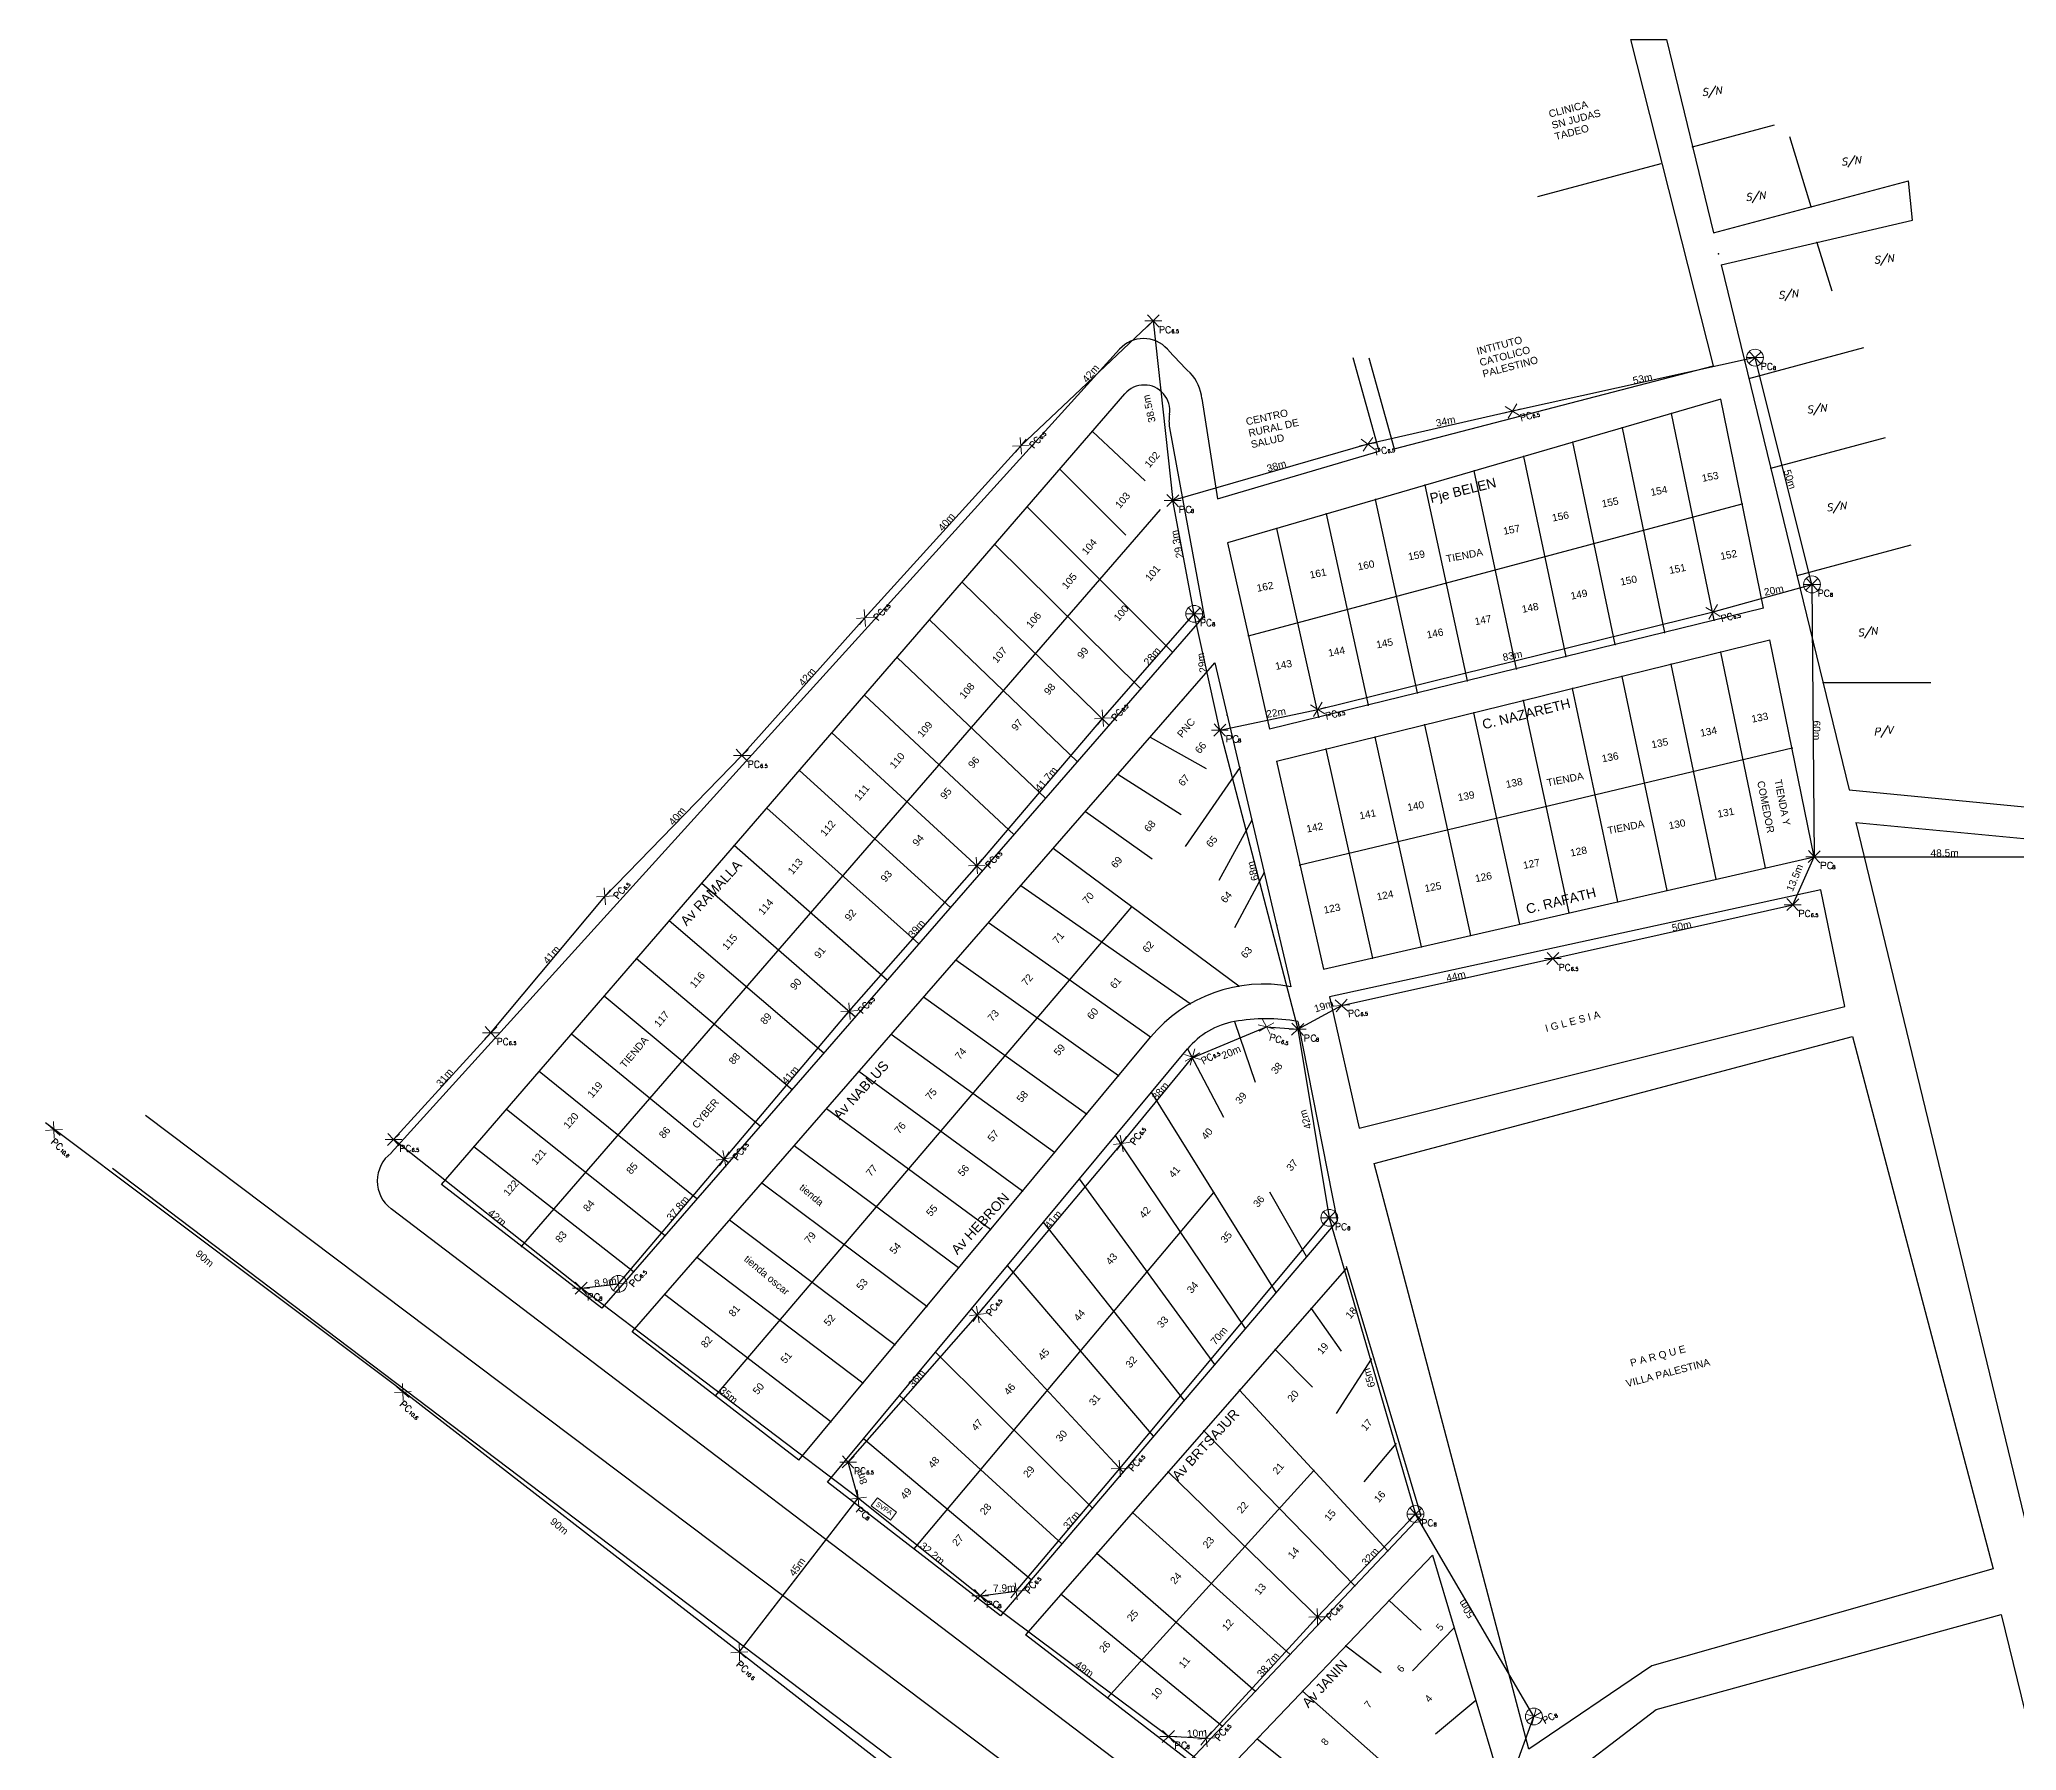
# Model space of a CAD drawing. Header units: millimetres. Extents: x 1987 to 2854, y 2008 to 2698.
# Drawn here: x 1987.1 to 2394.8, y 2289.3 to 2642.1 of the extents above; entities that cross this region are included whole.
import ezdxf
from ezdxf.enums import TextEntityAlignment as Align

# ---------------------------------------------------------------- set-up
doc = ezdxf.new("R2010")
doc.units = ezdxf.units.MM
doc.header["$PDSIZE"] = 1
for name, color, linetype, lineweight in [('_ADDRESSDIBUJO', 7, 'Continuous', 0), ('_POLEPED', 7, 'Continuous', 0), ('_STRANDDISTANCE', 3, 'Continuous', 0), ('_STREET', 5, 'Continuous', 0)]:
    doc.layers.add(name, color=color, linetype=linetype, lineweight=lineweight)
doc.layers.add('_LOTLINE', color=252, linetype='Continuous')
doc.layers.add('_STRAND', color=3, linetype='Continuous')
doc.styles.add('Address', font='ITALICS.shx', dxfattribs={"height": 1.5})
doc.styles.add('ROMANS', font='romans.shx', dxfattribs={"height": 0.2})
doc.styles.get("Standard").update_dxf_attribs({"font": 'arial.ttf'})
doc.styles.add('StrandDistance0', font='ENGINEERING.shx', dxfattribs={"height": 1.5})
doc.styles.add('Style-romans', font='romans.shx')

# ---------------------------------------------------------------- blocks, each defined once
blk = doc.blocks.new('*U38')
at = {"layer": '_POLEPED', "linetype": 'Continuous'}
blk.add_line((206328.6, 1519837.21), (206328.59, 1519835.82), dxfattribs=at)
at = {"layer": '_POLEPED', "linetype": 'Continuous', "flags": 128}
blk.add_lwpolyline([(206328.6, 1519837.21), (206329.19, 1519837.21), (206329.39, 1519837.14), (206329.46, 1519837.07), (206329.52, 1519836.94), (206329.52, 1519836.74), (206329.46, 1519836.61), (206329.39, 1519836.54), (206329.19, 1519836.48), (206328.59, 1519836.48)], dxfattribs=at)
blk = doc.blocks.new('PC8_E')
at = {"layer": '_POLEPED', "color": 1}
for p, q in [((-1.74, 0), (0, 0)), ((-1.24, -1.22), (0, 0)), ((-1.19, 1.27), (0, 0)), ((0, 0), (1.24, 1.22)), ((0, 0), (1.74, 0)), ((0, 0), (1.19, -1.27))]:
    blk.add_line(p, q, dxfattribs=at)
at = {"layer": '_POLEPED', "linetype": 'Continuous', "flags": 128}
for points in [[(3.77, -1.47), (3.71, -1.34), (3.57, -1.2), (3.44, -1.13), (3.18, -1.13), (3.04, -1.2), (2.91, -1.33), (2.84, -1.46), (2.78, -1.66), (2.77, -1.99), (2.84, -2.19), (2.9, -2.32), (3.04, -2.46), (3.17, -2.52), (3.43, -2.53), (3.57, -2.46), (3.7, -2.33), (3.77, -2.2)], [(4, -1.78), (3.9, -1.81), (3.86, -1.88), (3.86, -1.95), (3.9, -2.02), (3.97, -2.06), (4.11, -2.09), (4.21, -2.13), (4.28, -2.2), (4.31, -2.27), (4.31, -2.37), (4.28, -2.44), (4.24, -2.48), (4.14, -2.51), (4, -2.51), (3.89, -2.47), (3.86, -2.44), (3.82, -2.37), (3.83, -2.26), (3.86, -2.19), (3.93, -2.13), (4.04, -2.09), (4.18, -2.06), (4.25, -2.02), (4.28, -1.95), (4.28, -1.88), (4.25, -1.81), (4.14, -1.78), (4, -1.78)]]:
    blk.add_lwpolyline(points, dxfattribs=at)
at = {"layer": '_POLEPED', "linetype": 'Continuous'}
blk.add_blockref('*U38', (-206327.14, -1519838.33), dxfattribs=at)
blk = doc.blocks.new('PC6.5')
at = {"layer": '_POLEPED', "color": 1}
for p, q in [((-1.74, 0), (0, 0)), ((-1.24, -1.22), (0, 0)), ((-1.19, 1.27), (0, 0)), ((0, 0), (1.24, 1.22)), ((0, 0), (1.74, 0)), ((0, 0), (1.19, -1.27))]:
    blk.add_line(p, q, dxfattribs=at)
at = {"layer": '_POLEPED', "linetype": 'Continuous', "attachment_point": 7, "rotation": 359.6478, "line_spacing_factor": 0.72, "style": 'StrandDistance0'}
for s, insert, char_height in [('\\Fromans;PC', (1.18, -2.51), 1.3914), ('\\Fromans;6.5', (3.72, -2.51), 0.7317)]:
    blk.add_mtext(s, dxfattribs=dict(at, insert=insert, char_height=char_height))
blk = doc.blocks.new('PC6.5N')
at = {"layer": '_POLEPED', "color": 1, "linetype": 'Continuous', "lineweight": 0}
for p, q in [((-1.67, -0.09), (1.8, 0.11)), ((-1.2, 1.21), (1.32, -1.19)), ((1.24, 1.29), (-1.11, -1.28))]:
    blk.add_line(p, q, dxfattribs=at)
at = {"layer": '_POLEPED', "color": 254, "linetype": 'Continuous', "lineweight": 0}
blk.add_line((1.72, -1.45), (1.72, -2.84), dxfattribs=at)
at = {"layer": '_POLEPED', "color": 254, "linetype": 'Continuous', "lineweight": 0, "flags": 128}
for points in [[(1.72, -1.45), (2.32, -1.45), (2.52, -1.52), (2.58, -1.58), (2.65, -1.71), (2.65, -1.91), (2.58, -2.05), (2.52, -2.11), (2.32, -2.18), (1.72, -2.18)], [(4.04, -1.78), (3.97, -1.65), (3.84, -1.52), (3.71, -1.45), (3.45, -1.45), (3.31, -1.52), (3.18, -1.65), (3.11, -1.78), (3.05, -1.98), (3.05, -2.31), (3.11, -2.51), (3.18, -2.64), (3.31, -2.77), (3.45, -2.84), (3.71, -2.84), (3.84, -2.77), (3.97, -2.64), (4.04, -2.51)], [(4.59, -2.29), (4.55, -2.22), (4.45, -2.19), (4.38, -2.19), (4.28, -2.22), (4.21, -2.33), (4.17, -2.5), (4.17, -2.68), (4.21, -2.82), (4.28, -2.88), (4.38, -2.92), (4.41, -2.92), (4.52, -2.88), (4.59, -2.82), (4.62, -2.71), (4.62, -2.68), (4.59, -2.57), (4.52, -2.5), (4.41, -2.47), (4.38, -2.47), (4.28, -2.5), (4.21, -2.57), (4.17, -2.68)], [(4.9, -2.85), (4.87, -2.88), (4.9, -2.92), (4.94, -2.88), (4.9, -2.85)], [(5.6, -2.19), (5.25, -2.19), (5.21, -2.5), (5.25, -2.47), (5.35, -2.43), (5.46, -2.43), (5.56, -2.47), (5.63, -2.54), (5.67, -2.64), (5.67, -2.71), (5.63, -2.82), (5.56, -2.88), (5.46, -2.92), (5.35, -2.92), (5.25, -2.88), (5.21, -2.85), (5.18, -2.78)]]:
    blk.add_lwpolyline(points, dxfattribs=at)
at = {"layer": '_POLEPED', "color": 1, "linetype": 'Continuous', "lineweight": 0}
blk.add_circle((0.06, 0.01), 1.74, dxfattribs=at)
blk = doc.blocks.new('PC8_N')
at = {"layer": '_POLEPED', "color": 1}
for p, q in [((-1.24, -1.22), (1.24, 1.22)), ((-1.19, 1.27), (1.19, -1.27)), ((-1.74, 0), (1.74, 0))]:
    blk.add_line(p, q, dxfattribs=at)
blk.add_circle((0, 0), 1.74, dxfattribs=at)
at = {"layer": '_POLEPED', "linetype": 'Continuous', "style": 'ROMANS'}
for s, height, p in [('PC', 1.391, (1.18, -2.51)), ('8', 0.732, (3.72, -2.51))]:
    blk.add_text(s, height=height, rotation=359.6478, dxfattribs=at).set_placement(p)
blk = doc.blocks.new('PC10.6')
at = {"layer": '_POLEPED', "color": 1}
for p, q in [((-1.74, 0), (0, 0)), ((-1.19, 1.26), (0, 0)), ((0, 0), (1.24, 1.22)), ((0, 0), (1.74, 0)), ((0, 0), (1.19, -1.26)), ((-1.24, -1.22), (0, 0))]:
    blk.add_line(p, q, dxfattribs=at)
at = {"layer": '_POLEPED', "linetype": 'Continuous'}
for s, height, style, p in [('PC', 1.391, 'ROMANS', (1.19, -2.51)), ('10.6', 0.732, 'Style-romans', (3.73, -2.5))]:
    blk.add_text(s, height=height, rotation=359.8092, dxfattribs=dict(at, style=style)).set_placement(p)

msp = doc.modelspace()

# ---------------------------------------------------------------- linework, layer by layer
at = {"layer": '_LOTLINE'}
for p, q in [((2332.3, 2574.82), (2315.24, 2642.08)), ((2315.24, 2642.08), (2322.56, 2642.08)), ((2322.56, 2642.08), (2332.28, 2602.2)), ((2327.95, 2619.98), (2344.86, 2624.51)), ((2352.39, 2607.58), (2348.04, 2621.99)), ((2321.39, 2616.44), (2296.02, 2609.64)), ((2332.28, 2602.2), (2372.5, 2612.97)), ((2373.35, 2604.85), (2372.5, 2612.97)), ((2333.89, 2595.6), (2373.35, 2604.85)), ((2353.62, 2600.23), (2356.71, 2590.25)), ((2333.89, 2595.6), (2360.28, 2487.36)), ((2059.59, 2412.47), (2209.82, 2578.25)), ((2339.6, 2572.21), (2363.29, 2578.56)), ((2263.34, 2557.18), (2257.95, 2576.46)), ((2261.21, 2576.46), (2266.44, 2557.67)), ((2266.44, 2557.67), (2332.3, 2574.82)), ((2069.94, 2405.97), (2210.9, 2569.01)), ((2226.77, 2568.04), (2230.02, 2547.36)), ((2333.8, 2567.9), (2232.05, 2538.32)), ((2332.4, 2522.32), (2323.63, 2564.94)), ((2342.59, 2524.82), (2333.8, 2567.9)), ((2204.19, 2561.25), (2215.07, 2551.09)), ((2220.1, 2561.99), (2222.86, 2547)), ((2313.45, 2561.99), (2322.21, 2519.83)), ((2230.02, 2547.36), (2263.34, 2557.18)), ((2312.02, 2517.33), (2303.28, 2559.03)), ((2344.12, 2553.67), (2367.74, 2560)), ((2197.48, 2553.49), (2211.07, 2539.9)), ((2291.65, 2512.34), (2282.93, 2553.11)), ((2293.1, 2556.07), (2301.84, 2514.83)), ((2272.75, 2550.16), (2281.46, 2509.84)), ((2190.77, 2545.72), (2220.69, 2515.73)), ((2205.73, 2530.73), (2218.26, 2545.17)), ((2222.86, 2547), (2227.31, 2522.79)), ((2236.37, 2519.09), (2338.2, 2546.36)), ((2252.4, 2544.24), (2261.08, 2504.85)), ((2271.27, 2507.35), (2262.57, 2547.2)), ((2250.89, 2502.35), (2242.22, 2541.28)), ((2214.16, 2508.21), (2184.05, 2537.96)), ((2232.05, 2538.32), (2240.7, 2499.86)), ((2349.51, 2531.57), (2373.03, 2537.87)), ((2086.49, 2393.21), (2205.73, 2530.73)), ((2177.34, 2530.19), (2207.62, 2500.7)), ((2342.59, 2524.82), (2240.7, 2499.86)), ((2227.23, 2523.25), (2103.04, 2380.45)), ((2201.08, 2493.18), (2170.63, 2522.43)), ((2242.19, 2493.24), (2343.93, 2518.27)), ((2333.75, 2515.76), (2342.93, 2471.25)), ((2353.05, 2473.57), (2343.93, 2518.27)), ((2109.3, 2375.62), (2229.48, 2513.56)), ((2163.92, 2514.67), (2194.55, 2485.67)), ((2229.48, 2513.56), (2244.74, 2448.65)), ((2332.8, 2468.92), (2323.58, 2513.26)), ((2312.56, 2464.28), (2303.23, 2508.26)), ((2313.41, 2510.76), (2322.68, 2466.6)), ((2354.89, 2509.46), (2377.13, 2509.46)), ((2188.01, 2478.15), (2157.2, 2506.9)), ((2292.32, 2459.63), (2282.88, 2503.25)), ((2293.06, 2505.75), (2302.44, 2461.96)), ((2150.49, 2499.14), (2181.48, 2470.64)), ((2272.71, 2500.75), (2282.2, 2457.31)), ((2216.13, 2498.24), (2227.65, 2491.77)), ((2348.49, 2495.92), (2247.01, 2471.79)), ((2252.36, 2495.74), (2261.96, 2452.67)), ((2272.08, 2454.99), (2262.54, 2498.25)), ((2174.94, 2463.12), (2143.78, 2491.37)), ((2234.57, 2491.93), (2223.3, 2475.64)), ((2242.19, 2493.24), (2251.84, 2450.35)), ((2209.45, 2490.57), (2222.49, 2482.24)), ((2360.28, 2487.36), (2437.1, 2479.86)), ((2137.07, 2483.61), (2168.4, 2455.61)), ((2202.77, 2482.91), (2216.53, 2473.11)), ((2237.11, 2481.11), (2230.25, 2468.69)), ((2361.66, 2480.61), (2437.73, 2166.44)), ((2361.66, 2480.61), (2437.21, 2473.41)), ((2161.87, 2448.09), (2130.35, 2475.85)), ((2234.42, 2446.85), (2196.1, 2475.25)), ((2251.84, 2450.35), (2353.05, 2473.57)), ((2123.64, 2468.08), (2155.33, 2440.57)), ((2224.35, 2443.23), (2189.42, 2467.58)), ((2239.65, 2470.29), (2233.52, 2458.88)), ((2354.44, 2466.74), (2253.11, 2444.67)), ((2359.34, 2442.7), (2354.44, 2466.74)), ((2199.46, 2448.13), (2212.31, 2463.23)), ((2148.8, 2433.06), (2116.93, 2460.32)), ((2216.17, 2436.34), (2182.74, 2459.92)), ((2110.21, 2452.55), (2142.26, 2425.54)), ((2209.58, 2428.41), (2176.07, 2452.26)), ((2126.48, 2362.38), (2199.46, 2448.13)), ((2244.74, 2448.65), (2245.11, 2446.76)), ((2135.72, 2418.03), (2103.5, 2444.79)), ((2202.99, 2420.48), (2169.39, 2444.59)), ((2253.11, 2444.67), (2259.21, 2417.57)), ((2259.21, 2417.57), (2359.34, 2442.7)), ((2233.49, 2439.56), (2237.78, 2427.08)), ((2246.53, 2439.6), (2254.69, 2398.5)), ((2096.79, 2437.03), (2129.19, 2410.51)), ((2143.66, 2349.13), (2216.17, 2436.34)), ((2149.59, 2344.57), (2223.82, 2433.92)), ((2196.4, 2412.56), (2162.71, 2436.93)), ((2223.82, 2433.92), (2231.26, 2419.87)), ((2262.28, 2410.3), (2360.97, 2436.47)), ((2360.97, 2436.47), (2389.93, 2326.72)), ((2122.65, 2403), (2090.08, 2429.26)), ((2189.8, 2404.63), (2156.04, 2429.27)), ((2183.21, 2396.7), (2149.36, 2421.6)), ((2242.07, 2383.69), (2216.4, 2424.99)), ((2008.94, 2420.29), (2253.13, 2236.31)), ((2083.36, 2421.5), (2116.12, 2395.48)), ((2109.58, 2387.96), (2076.65, 2413.74)), ((2176.62, 2388.77), (2142.69, 2413.94)), ((2235.76, 2376.28), (2208.98, 2416.05)), ((2294.22, 2289.52), (2262.28, 2410.3)), ((2265.52, 2209.83), (2002.1, 2409.3)), ((2103.04, 2380.45), (2069.94, 2405.97)), ((2170.03, 2380.84), (2136.01, 2406.28)), ((2229.45, 2368.88), (2201.55, 2407.12)), ((2167.43, 2330.81), (2229.23, 2404.34)), ((2248.38, 2391.09), (2240.76, 2404.41)), ((2260.95, 2247.83), (2059.59, 2400.94)), ((2163.44, 2372.92), (2129.33, 2398.61)), ((2254.69, 2398.5), (2185.28, 2317.05)), ((2223.14, 2361.47), (2194.13, 2398.18)), ((2156.85, 2364.99), (2122.66, 2390.95)), ((2216.83, 2354.07), (2186.7, 2389.25)), ((2256.54, 2389.15), (2271.92, 2337.65)), ((2256.64, 2388.8), (2190.38, 2313.11)), ((2150.25, 2357.06), (2115.98, 2383.29)), ((2210.52, 2346.67), (2179.28, 2380.31)), ((2249.28, 2380.39), (2255.5, 2371.61)), ((2143.66, 2349.13), (2109.3, 2375.62)), ((2204.21, 2339.26), (2171.86, 2371.37)), ((2241.92, 2371.98), (2249.57, 2364.19)), ((2261.67, 2369.93), (2254.45, 2358.77)), ((2197.9, 2331.86), (2164.43, 2362.44)), ((2234.56, 2363.57), (2265.1, 2330.42)), ((2191.59, 2324.45), (2157.01, 2353.5)), ((2227.2, 2355.16), (2258.29, 2323.19)), ((2266.79, 2352.48), (2260.14, 2344.67)), ((2185.28, 2317.05), (2149.59, 2344.57)), ((2249.83, 2347), (2207.3, 2300.08)), ((2219.83, 2346.75), (2251.47, 2315.96)), ((2212.47, 2338.34), (2244.95, 2309.04)), ((2224.21, 2287.04), (2271.92, 2337.65)), ((2205.11, 2329.93), (2237.84, 2301.5)), ((2274.34, 2329.55), (2229.71, 2282.8)), ((2274.34, 2329.55), (2287.77, 2284.55)), ((2389.93, 2326.72), (2319.58, 2306.69)), ((2197.75, 2321.52), (2231.02, 2294.27)), ((2265.41, 2320.2), (2272.03, 2314.08)), ((2320.49, 2297.68), (2391.6, 2317.29)), ((2391.6, 2317.29), (2429.43, 2163.24)), ((2224.21, 2287.04), (2190.38, 2313.11)), ((2278.81, 2314.55), (2270.19, 2305.66)), ((2256.48, 2310.85), (2263.76, 2305.36)), ((2319.58, 2306.69), (2294.22, 2289.52)), ((2280.01, 2272.75), (2247.56, 2301.5)), ((2283.29, 2299.55), (2274.94, 2292.65)), ((2295.62, 2278.78), (2320.49, 2297.68)), ((2231.02, 2294.27), (2231.02, 2294.27)), ((2272.25, 2264.37), (2238.14, 2291.64))]:
    msp.add_line(p, q, dxfattribs=at)
for centre, radius, start, end in [((2214.74, 2573.79), 6.64, 42.1821, 137.8179), ((2321.74, 2670.74), 137.75, 222.1821, 225.0046), ((2218.43, 2567.42), 8.36, 4.217, 45.0046), ((2214.89, 2565.57), 5.27, 40.8464, 139.1536), ((2214.89, 2565.57), 5.27, 351.4875, 40.8464), ((2229.46, 2563.39), 9.47, 171.4875, 188.5125), ((2239.51, 2416.94), 30.35, 79.3539, 140.2574), ((2236.38, 2423.49), 16.33, 100.2067, 140.2809), ((2240.13, 2402.65), 37.5, 80.1687, 100.2067), ((2063.97, 2406.7), 7.24, 127.2476, 232.7524)]:
    msp.add_arc(centre, radius, start, end, dxfattribs=at)
for p in [(2327.95, 2619.98), (2352.39, 2607.58), (2333.34, 2597.87), (2353.62, 2600.23), (2338.73, 2575.77), (2323.63, 2564.94), (2204.19, 2561.25), (2313.45, 2561.99), (2303.28, 2559.03), (2197.48, 2553.49), (2282.93, 2553.11), (2293.1, 2556.07), (2344.12, 2553.67), (2272.75, 2550.16), (2190.77, 2545.72), (2252.4, 2544.24), (2262.57, 2547.2), (2338.2, 2546.36), (2242.22, 2541.28), (2184.05, 2537.96), (2177.34, 2530.19), (2205.73, 2530.73), (2349.51, 2531.57), (2170.63, 2522.43), (2322.21, 2519.83), (2332.4, 2522.32), (2220.69, 2515.73), (2236.37, 2519.09), (2312.02, 2517.33), (2333.75, 2515.76), (2163.92, 2514.67), (2291.65, 2512.34), (2301.84, 2514.83), (2323.58, 2513.26), (2214.16, 2508.21), (2271.27, 2507.35), (2281.46, 2509.84), (2303.23, 2508.26), (2313.41, 2510.76), (2354.89, 2509.46), (2157.2, 2506.9), (2222.8, 2505.9), (2261.08, 2504.85), (2282.88, 2503.25), (2293.06, 2505.75), (2150.49, 2499.14), (2207.62, 2500.7), (2232.02, 2502.75), (2250.89, 2502.35), (2272.71, 2500.75), (2216.13, 2498.24), (2252.36, 2495.74), (2262.54, 2498.25), (2348.49, 2495.92), (2143.78, 2491.37), (2201.08, 2493.18), (2234.57, 2491.93), (2209.45, 2490.57), (2137.07, 2483.61), (2194.55, 2485.67), (2202.77, 2482.91), (2237.11, 2481.11), (2130.35, 2475.85), (2188.01, 2478.15), (2196.1, 2475.25), (2181.48, 2470.64), (2247.01, 2471.79), (2342.93, 2471.25), (2123.64, 2468.08), (2189.42, 2467.58), (2239.65, 2470.29), (2322.68, 2466.6), (2332.8, 2468.92), (2174.94, 2463.12), (2312.56, 2464.28), (2116.93, 2460.32), (2182.74, 2459.92), (2242.2, 2459.47), (2292.32, 2459.63), (2302.44, 2461.96), (2168.4, 2455.61), (2272.08, 2454.99), (2282.2, 2457.31), (2110.21, 2452.55), (2176.07, 2452.26), (2261.96, 2452.67), (2161.87, 2448.09), (2199.46, 2448.13), (2234.42, 2446.85), (2103.5, 2444.79), (2169.39, 2444.59), (2224.35, 2443.23), (2155.33, 2440.57), (2096.79, 2437.03), (2162.71, 2436.93), (2148.8, 2433.06), (2090.08, 2429.26), (2156.04, 2429.27), (2209.58, 2428.41), (2142.26, 2425.54), (2149.36, 2421.6), (2216.4, 2424.99), (2083.36, 2421.5), (2135.72, 2418.03), (2202.99, 2420.48), (2076.65, 2413.74), (2142.69, 2413.94), (2208.98, 2416.05), (2129.19, 2410.51), (2196.4, 2412.56), (2136.01, 2406.28), (2201.55, 2407.12), (2122.65, 2403), (2189.8, 2404.63), (2229.23, 2404.34), (2129.33, 2398.61), (2194.13, 2398.18), (2086.49, 2393.21), (2116.12, 2395.48), (2183.21, 2396.7), (2122.66, 2390.95), (2186.7, 2389.25), (2248.38, 2391.09), (2109.58, 2387.96), (2176.62, 2388.77), (2115.98, 2383.29), (2170.03, 2380.84), (2242.07, 2383.69), (2179.28, 2380.31), (2249.28, 2380.39), (2163.44, 2372.92), (2235.76, 2376.28), (2171.86, 2371.37), (2229.45, 2368.88), (2241.92, 2371.98), (2261.67, 2369.93), (2156.85, 2364.99), (2126.48, 2362.38), (2164.43, 2362.44), (2223.14, 2361.47), (2234.56, 2363.57), (2150.25, 2357.06), (2157.01, 2353.5), (2216.83, 2354.07), (2227.2, 2355.16), (2266.79, 2352.48), (2210.52, 2346.67), (2219.83, 2346.75), (2249.83, 2347), (2204.21, 2339.26), (2212.47, 2338.34), (2167.43, 2330.81), (2197.9, 2331.86), (2205.11, 2329.93), (2265.1, 2330.42), (2191.59, 2324.45), (2197.75, 2321.52), (2258.29, 2323.19), (2265.41, 2320.2), (2251.47, 2315.96), (2278.81, 2314.55), (2244.66, 2308.73), (2256.48, 2310.85), (2207.3, 2300.08), (2237.84, 2301.5), (2247.56, 2301.5), (2283.29, 2299.55), (2231.02, 2294.27), (2238.63, 2292.15)]:
    msp.add_point(p, dxfattribs=at)
at = {"layer": '_POLEPED'}
msp.add_lwpolyline([(2159.85, 2341.35), (2163.78, 2338.39), (2162.54, 2336.73), (2158.6, 2339.69)], close=True, dxfattribs=at)
at = {"layer": '_STRAND'}
for p, q in [((2189.44, 2558.31), (2216.76, 2584.06)), ((2216.76, 2584.06), (2220.76, 2547)), ((2340.84, 2576.48), (2290.81, 2565.47)), ((2352.59, 2529.72), (2340.84, 2576.48)), ((2290.81, 2565.47), (2261.02, 2558.61)), ((2157.3, 2522.8), (2189.44, 2558.31)), ((2261.02, 2558.61), (2220.76, 2547)), ((2225.18, 2523.65), (2220.76, 2547)), ((2332.21, 2524.05), (2352.59, 2529.72)), ((2352.59, 2529.72), (2353.05, 2473.57)), ((2206.37, 2502.12), (2225.18, 2523.65)), ((2230.48, 2499.67), (2225.18, 2523.65)), ((2250.67, 2503.95), (2332.21, 2524.05)), ((2131.94, 2494.44), (2157.3, 2522.8)), ((2230.48, 2499.67), (2250.67, 2503.95)), ((2180.38, 2471.65), (2206.37, 2502.12)), ((2230.48, 2499.67), (2246.53, 2437.98)), ((2103.68, 2465.39), (2131.94, 2494.44)), ((2154.01, 2441.73), (2180.38, 2471.65)), ((2348.62, 2463.67), (2353.05, 2473.57)), ((2353.05, 2473.57), (2401.02, 2473.57)), ((2080.14, 2437.26), (2103.68, 2465.39)), ((2299.14, 2452.56), (2348.62, 2463.67)), ((2255.58, 2442.89), (2299.14, 2452.56)), ((2246.53, 2437.98), (2255.58, 2442.89)), ((2128.31, 2411.27), (2154.01, 2441.73)), ((2224.79, 2432.09), (2240.07, 2438.48)), ((2240.07, 2438.48), (2246.53, 2437.98)), ((2246.53, 2437.98), (2253.05, 2399.09)), ((2060.08, 2415.23), (2080.14, 2437.26)), ((2210.15, 2414.31), (2224.79, 2432.09)), ((2060.27, 2364.64), (1988.31, 2418.7)), ((2098.76, 2384.59), (2060.08, 2415.23)), ((2180.59, 2379.14), (2210.15, 2414.31)), ((2106.49, 2385.49), (2128.31, 2411.27)), ((2209.84, 2347.4), (2253.05, 2399.09)), ((2253.05, 2399.09), (2270.84, 2338.01)), ((2098.76, 2384.59), (2106.49, 2385.49)), ((2155.92, 2341.26), (2098.76, 2384.59)), ((2153.84, 2348.73), (2180.59, 2379.14)), ((2131.4, 2309.5), (2060.27, 2364.64)), ((2155.92, 2341.26), (2153.84, 2348.73)), ((2188.48, 2322.08), (2209.84, 2347.4)), ((2131.35, 2309.55), (2155.92, 2341.26)), ((2181.05, 2321.18), (2155.92, 2341.26)), ((2250.62, 2316.79), (2270.84, 2338.01)), ((2295.25, 2296.27), (2270.84, 2338.01)), ((2181.05, 2321.18), (2188.48, 2322.08)), ((2219.86, 2292.14), (2181.05, 2321.18)), ((2227.67, 2291.71), (2250.62, 2316.79)), ((2131.4, 2309.61), (2202.45, 2254.38)), ((2281.96, 2259.64), (2295.25, 2296.27)), ((2227.67, 2291.71), (2219.86, 2292.14)), ((2219.86, 2292.14), (2260.23, 2260.1))]:
    msp.add_line(p, q, dxfattribs=at)

# ---------------------------------------------------------------- block references
at = {"layer": '_POLEPED'}
for name, p in [('PC6.5', (2216.76, 2584.06)), ('PC8_N', (2340.84, 2576.48)), ('PC8_E', (2220.76, 2547)), ('PC8_N', (2352.59, 2529.72)), ('PC8_N', (2225.18, 2523.65)), ('PC8_E', (2230.48, 2499.67)), ('PC6.5', (2131.94, 2494.44)), ('PC8_E', (2353.05, 2473.57)), ('PC6.5', (2348.62, 2463.67)), ('PC6.5', (2299.14, 2452.56)), ('PC6.5', (2080.14, 2437.26)), ('PC8_E', (2246.53, 2437.98)), ('PC6.5', (2060.08, 2415.23)), ('PC8_N', (2253.05, 2399.09)), ('PC8_E', (2098.76, 2384.59)), ('PC6.5', (2153.84, 2348.73)), ('PC8_N', (2270.84, 2338.01)), ('PC8_E', (2181.05, 2321.18)), ('PC8_E', (2219.86, 2292.14))]:
    msp.add_blockref(name, p, dxfattribs=at)
for name, p, rotation in [('PC6.5', (2290.81, 2565.47), 14.99999999999989), ('PC6.5', (2189.44, 2558.31), 50.00000000000465), ('PC6.5', (2261.02, 2558.61), 10.00000000000102), ('PC6.5', (2157.3, 2522.8), 50.0000000000005), ('PC6.5', (2332.21, 2524.05), 14.9999999999957), ('PC6.5', (2206.37, 2502.12), 49.99999999999688), ('PC6.5', (2250.67, 2503.95), 15.00000000000007), ('PC6.5', (2180.37, 2471.76), 50.00000000000254), ('PC6.5', (2103.68, 2465.39), 49.99999999999615), ('PC6.5', (2154.09, 2441.73), 50.00000000000177), ('PC6.5', (2255.58, 2442.89), 4.999999999998415), ('PC6.5', (2240.07, 2438.48), 345.0000000000049), ('PC6.5', (2224.84, 2432.26), 30.00000000000445), ('PC10.6', (1990.05, 2417.23), 318.5402962928324), ('PC6.5', (2210.24, 2414.45), 55.00000000002745), ('PC6.5', (2128.31, 2411.27), 54.99999999998863), ('PC6.5N', (2106.45, 2385.44), 48.98812057852756), ('PC6.5', (2180.59, 2379.14), 54.99999999999866), ('PC10.6', (2062, 2363.17), 318.5402962928324), ('PC6.5', (2209.84, 2347.4), 49.56314868199507), ('PC8_E', (2155.88, 2341.29), 322.7825056341295), ('PC6.5', (2188.48, 2322.08), 51.36585507904594), ('PC6.5', (2250.59, 2316.79), 47.47095396299584), ('PC10.6', (2131.4, 2309.5), 318.5402962928324), ('PC8_N', (2295.25, 2296.27), 29.99999999999882), ('PC6.5', (2227.67, 2291.71), 51.42050316159923)]:
    msp.add_blockref(name, p, dxfattribs=dict(at, rotation=rotation))

# ---------------------------------------------------------------- texts
at = {"layer": '_ADDRESSDIBUJO', "color": 7, "linetype": 'Continuous', "lineweight": 0, "style": 'Address'}
for s, p in [('S/N', (2331.98, 2630.67)), ('S/N', (2360.7, 2616.31)), ('S/N', (2340.99, 2609.02)), ('S/N', (2367.46, 2596.07)), ('S/N', (2347.74, 2588.79)), ('S/N', (2353.61, 2565.19)), ('S/N', (2357.65, 2545.01)), ('S/N', (2364.11, 2519.19)), ('P/V', (2367.34, 2498.74))]:
    msp.add_text(s, height=1.5, rotation=6.2574, dxfattribs=at).set_placement(p, align=Align.CENTER)
at = {"layer": '_ADDRESSDIBUJO'}
for s, rotation, p in [('CLINICA', 14.7511, (2298.52, 2625.97)), ('SN JUDAS', 14.7511, (2299.13, 2623.64)), ('TADEO', 14.7511, (2299.75, 2621.31)), ('INTITUTO', 14.7511, (2283.65, 2577.04)), ('CATOLICO', 14.7511, (2284.26, 2574.71)), ('PALESTINO', 14.7511, (2284.87, 2572.38)), ('CENTRO', 12.592, (2236.03, 2562.51)), ('RURAL DE', 12.592, (2236.56, 2560.16)), ('SALUD', 12.592, (2237.08, 2557.81)), ('102', 50, (2215.97, 2553.63)), ('153', 11.122, (2330.02, 2550.85)), ('103', 50, (2209.88, 2545.27)), ('154', 11.122, (2319.45, 2547.95)), ('156', 11.122, (2299.14, 2542.67)), ('155', 11.122, (2309.38, 2545.57)), ('157', 11.122, (2289.08, 2539.94)), ('104', 50, (2203, 2535.67)), ('159', 11.122, (2269.46, 2534.66)), ('TIENDA', 11.122, (2277.3, 2534.23)), ('152', 11.122, (2333.84, 2534.75)), ('105', 50, (2198.9, 2528.61)), ('101', 50, (2216.09, 2530.24)), ('161', 11.122, (2249.16, 2530.91)), ('160', 11.122, (2259.05, 2532.61)), ('151', 11.122, (2323.27, 2531.86)), ('162', 11.122, (2238.23, 2528.18)), ('149', 11.122, (2302.97, 2526.57)), ('150', 11.122, (2313.2, 2529.47)), ('106', 50, (2191.53, 2520.56)), ('100', 50, (2209.59, 2522)), ('148', 11.122, (2292.9, 2523.84)), ('146', 11.122, (2273.28, 2518.56)), ('147', 11.122, (2283.18, 2521.29)), ('107', 50, (2184.51, 2513.37)), ('99', 50, (2202.05, 2514.21)), ('144', 11.122, (2252.98, 2514.81)), ('145', 11.122, (2262.88, 2516.51)), ('143', 11.122, (2242.05, 2512.08)), ('108', 50, (2177.79, 2505.98)), ('98', 50, (2195.2, 2506.76)), ('133', 11.122, (2340.26, 2501.2)), ('109', 50, (2169.12, 2498.02)), ('97', 50, (2188.48, 2499.37)), ('PNC', 50, (2222.68, 2497.97)), ('134', 11.122, (2329.69, 2498.3)), ('110', 50, (2163.39, 2491.6)), ('66', 50, (2226.33, 2494.68)), ('136', 11.122, (2309.39, 2493.02)), ('135', 11.122, (2319.62, 2495.92)), ('96', 50, (2179.56, 2491.66)), ('111', 50, (2156.12, 2484.99)), ('95', 50, (2173.82, 2485.24)), ('67', 50, (2222.89, 2487.96)), ('139', 11.122, (2279.7, 2485.01)), ('138', 11.122, (2289.6, 2487.73)), ('TIENDA', 11.122, (2298.07, 2488.06)), ('COMEDOR', 281.122, (2341.28, 2489.05)), ('TIENDA Y', 281.122, (2344.84, 2489.35)), ('141', 11.122, (2259.4, 2481.25)), ('140', 11.122, (2269.3, 2482.96)), ('131', 11.122, (2333.25, 2481.6)), ('112', 50, (2149.1, 2477.62)), ('68', 50, (2215.87, 2478.52)), ('142', 11.122, (2248.47, 2478.53)), ('TIENDA', 11.122, (2310.58, 2478.2)), ('130', 11.122, (2323.19, 2479.21)), ('94', 50, (2168.08, 2475.59)), ('65', 50, (2228.63, 2475.33)), ('128', 11.122, (2302.89, 2473.58)), ('113', 50, (2142.38, 2469.76)), ('93', 50, (2161.52, 2468.18)), ('69', 50, (2209.01, 2471.06)), ('127', 11.122, (2293.16, 2471.03)), ('124', 11.122, (2262.97, 2464.55)), ('125', 11.122, (2272.86, 2466.25)), ('126', 11.122, (2283.27, 2468.3)), ('114', 50, (2136.29, 2461.41)), ('92', 50, (2154.12, 2460.16)), ('70', 50, (2203.16, 2463.68)), ('64', 50, (2231.62, 2463.87)), ('123', 11.122, (2252.04, 2461.82)), ('115', 50, (2128.87, 2454.18)), ('91', 50, (2147.82, 2452.45)), ('71', 50, (2197.01, 2455.48)), ('62', 50, (2215.51, 2453.6)), ('63', 50, (2235.79, 2452.47)), ('116', 50, (2122.19, 2446.34)), ('90', 50, (2142.85, 2445.93)), ('72', 50, (2190.59, 2446.82)), ('61', 50, (2208.8, 2446.21)), ('60', 50, (2204.08, 2439.83)), ('117', 50, (2114.82, 2438.28)), ('89', 50, (2136.7, 2438.81)), ('73', 50, (2183.57, 2439.45)), ('I G L E S I A', 14.7511, (2297.79, 2437.41)), ('TIENDA', 50, (2107.8, 2429.83)), ('74', 50, (2176.85, 2431.59)), ('59', 50, (2197.23, 2432.38)), ('88', 50, (2130.2, 2430.56)), ('38', 50, (2242.04, 2428.58)), ('119', 50, (2101.08, 2423.71)), ('75', 50, (2170.76, 2423.24)), ('CYBER', 50, (2122.66, 2417.37)), ('58', 50, (2189.57, 2422.74)), ('39', 50, (2234.68, 2422.44)), ('120', 50, (2096.13, 2417.33)), ('86', 50, (2115.81, 2415.32)), ('76', 50, (2164.36, 2416.27)), ('40', 50, (2227.65, 2415.07)), ('57', 50, (2183.56, 2414.63)), ('121', 50, (2089.48, 2409.86)), ('85', 50, (2109.09, 2407.94)), ('77', 50, (2158.51, 2407.49)), ('56', 50, (2177.42, 2407.5)), ('41', 50, (2220.93, 2407.21)), ('37', 50, (2245.2, 2408.58)), ('122', 50, (2083.75, 2403.44)), ('tienda', 320, (2143.63, 2405.09)), ('84', 50, (2100.17, 2400.23)), ('55', 50, (2170.91, 2399.25)), ('42', 50, (2214.85, 2398.85)), ('36', 50, (2238.34, 2401.13)), ('83', 50, (2094.44, 2393.8)), ('79', 50, (2145.83, 2393.65)), ('54', 50, (2163.38, 2391.47)), ('35', 50, (2231.63, 2393.74)), ('tienda oscar', 320, (2132.21, 2390.37)), ('43', 50, (2207.96, 2389.25)), ('53', 50, (2156.52, 2384.02)), ('34', 50, (2224.68, 2383.38)), ('81', 50, (2130.19, 2378.56)), ('52', 50, (2149.8, 2376.63)), ('44', 50, (2201.34, 2377.64)), ('33', 50, (2218.53, 2376.25)), ('18', 50, (2257.41, 2378.13)), ('82', 50, (2124.46, 2372.13)), ('19', 50, (2251.53, 2370.78)), ('P A R Q U E', 14.7511, (2315.31, 2368.42)), ('51', 50, (2140.88, 2368.92)), ('45', 50, (2193.97, 2369.59)), ('32', 50, (2212.03, 2368)), ('VILLA PALESTINA', 14.7511, (2314.46, 2364.16)), ('50', 50, (2135.15, 2362.5)), ('46', 50, (2186.95, 2362.4)), ('31', 50, (2204.49, 2360.22)), ('20', 50, (2245.4, 2360.98)), ('47', 50, (2180.23, 2355.02)), ('17', 50, (2260.57, 2355.03)), ('30', 50, (2197.64, 2352.77)), ('48', 50, (2171.31, 2347.31)), ('21', 50, (2242.34, 2346.05)), ('29', 50, (2190.92, 2345.38)), ('49', 50, (2165.58, 2340.88)), ('28', 50, (2182, 2337.67)), ('22', 50, (2234.98, 2338)), ('16', 50, (2263.26, 2340.25)), ('15', 50, (2253.03, 2336.41)), ('27', 50, (2176.27, 2331.25)), ('23', 50, (2227.95, 2330.81)), ('14', 50, (2245.5, 2328.63)), ('24', 50, (2221.23, 2323.42)), ('13', 50, (2238.64, 2321.17)), ('25', 50, (2212.31, 2315.71)), ('12', 50, (2231.92, 2313.79)), ('26', 50, (2206.58, 2309.29)), ('5', 50, (2276.02, 2313.77)), ('11', 50, (2223.01, 2306.08)), ('6', 50, (2267.97, 2305.22)), ('10', 50, (2217.27, 2299.66)), ('7', 50, (2261.26, 2297.84)), ('4', 50, (2273.71, 2299.05)), ('8', 50, (2252.34, 2290.13))]:
    msp.add_text(s, height=1.5, rotation=rotation, dxfattribs=at).set_placement(p)
at = {"layer": '_POLEPED'}
msp.add_text('SVPA', height=1, rotation=326.8113, dxfattribs=at).set_placement((2159.43, 2339.77))
at = {"layer": '_STRANDDISTANCE'}
for s, rotation, p in [('42m', 50, (2203.1, 2571.18)), ('53m', 12.4042, (2315.82, 2570.98)), ('38.5m', 102.7223, (2217.26, 2563.29)), ('34m', 12.4593, (2275.21, 2562.2)), ('38m', 16.8049, (2240.43, 2552.84)), ('50m', 288.2059, (2346.71, 2553.1)), ('40m', 50, (2173.37, 2540.56)), ('29.3m', 101.6429, (2222.97, 2535.32)), ('20m', 11.6852, (2342.87, 2527.37)), ('28m', 50, (2215.77, 2512.88)), ('29m', 99.1172, (2227.83, 2511.66)), ('83m', 11.6852, (2288.98, 2513.9)), ('42m', 50, (2144.62, 2508.62)), ('22m', 9.4137, (2240.18, 2502.2)), ('60m', 270, (2352.82, 2501.65)), ('41.7m', 50, (2193.37, 2486.88)), ('40m', 50, (2117.81, 2479.91)), ('48.5m', 0.3004, (2377.03, 2473.57)), ('68m', 104.5858, (2238.51, 2468.82)), ('13.5m', 67.7048, (2348.62, 2466.25)), ('39m', 50, (2167.19, 2456.69)), ('50m', 12.3039, (2323.88, 2458.11)), ('41m', 50, (2091.91, 2451.32)), ('44m', 13.6978, (2277.36, 2447.72)), ('19m', 18.2583, (2250.21, 2441.44)), ('20m', 23.4501, (2231.24, 2431.76)), ('41m', 50, (2141.16, 2426.5)), ('31m', 50.2549, (2069.87, 2425.99)), ('38m', 50, (2217.47, 2423.2)), ('42m', 107.4587, (2249.48, 2417.66)), ('37.8m', 50, (2117.4, 2398.38)), ('42m', 320, (2079.42, 2399.91)), ('41m', 50, (2195.37, 2396.72)), ('90m', 320, (2019.11, 2391.45)), ('8.9m', 8.5817, (2101.57, 2384.77)), ('70m', 50, (2229.57, 2372.74)), ('36m', 50, (2167.22, 2363.93)), ('65m', 107.6013, (2262.57, 2364.37)), ('35m', 320, (2127.16, 2363.29)), ('8m', 114.01, (2157.85, 2344.52)), ('90m', 320, (2092.24, 2336.25)), ('37m', 50, (2199.16, 2334.74)), ('32.2m', 320, (2168.48, 2331.22)), ('32m', 48.3464, (2260.67, 2327.23)), ('7.9m', 1.9792, (2183.72, 2321.94)), ('50m', 123.5805, (2283.05, 2317.14)), ('49m', 324.694, (2200.45, 2306.66)), ('38.7m', 50, (2239.14, 2304.25)), ('10m', 4.6619, (2223.76, 2291.93))]:
    msp.add_text(s, height=1.5, rotation=rotation, dxfattribs=at).set_placement(p)
at = {"layer": '_STRANDDISTANCE', "insert": (2141.52, 2325.91), "char_height": 1.5, "attachment_point": 1, "rotation": 54.2804}
msp.add_mtext_dynamic_manual_height_columns('45m', width=1.5, gutter_width=7.5, heights=[0], dxfattribs=at)
at = {"layer": '_STREET'}
for s, rotation, p in [('Pje BELEN', 13.9696, (2274.07, 2546.47)), ('C. NAZARETH', 13.9696, (2284.87, 2499.82)), ('Av RAMALLA', 47.2271, (2120.5, 2459.16)), ('C. RAFATH', 13.9696, (2293.92, 2461.76)), ('Av NABLUS', 47.2271, (2152.04, 2419.17)), ('Av HEBRON', 47.2271, (2176.35, 2391.37)), ('Av BRTSAJUR', 47.2271, (2221.89, 2344.74)), ('Av JANIN', 47.2271, (2248.72, 2297.91))]:
    msp.add_text(s, height=2, rotation=rotation, dxfattribs=at).set_placement(p)

doc.saveas('drawing.dxf')
